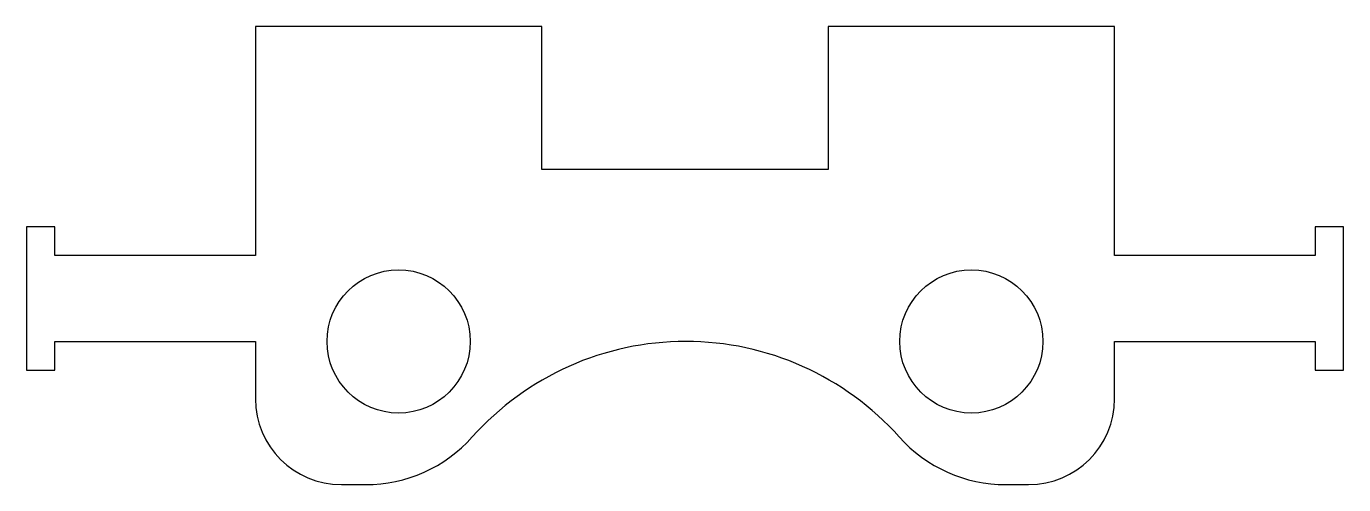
# Model space of a CAD drawing. Header units: millimetres. Extents: x -8 to 38, y 5 to 21.
import ezdxf

# ---------------------------------------------------------------- set-up
doc = ezdxf.new("R2010")
doc.units = ezdxf.units.MM

msp = doc.modelspace()

# ---------------------------------------------------------------- linework, layer by layer
at = {"color": 7, "linetype": 'Continuous', "lineweight": 25}
for p, q in [((0, 21), (0, 13)), ((10, 21), (0, 21)), ((10, 16), (10, 21)), ((20, 21), (20, 16)), ((30, 21), (20, 21)), ((30, 13), (30, 21)), ((20, 16), (10, 16)), ((-8, 14), (-8, 9)), ((-7, 14), (-8, 14)), ((-7, 13), (-7, 14)), ((37, 14), (37, 13)), ((38, 14), (37, 14)), ((38, 9), (38, 14)), ((0, 13), (-7, 13)), ((37, 13), (30, 13)), ((-7, 10), (0, 10)), ((-7, 9), (-7, 10)), ((0, 10), (0, 8)), ((30, 10), (37, 10)), ((30, 8), (30, 10)), ((37, 10), (37, 9)), ((-8, 9), (-7, 9)), ((37, 9), (38, 9)), ((3, 5), (3.846, 5)), ((26.206, 5), (27, 5))]:
    msp.add_line(p, q, dxfattribs=at)
for centre in [(5, 10), (25, 10)]:
    msp.add_circle(centre, 2.5, dxfattribs=at)
for centre, radius, start, end in [((15.026, 0), 10, 41.8103, 138.1897), ((3, 8), 3, 180, 270), ((27, 8), 3, 270, 0), ((3.846, 10), 5, 270, 318.1897), ((26.206, 10), 5, 221.8103, 270)]:
    msp.add_arc(centre, radius, start, end, dxfattribs=at)

doc.saveas('drawing.dxf')
